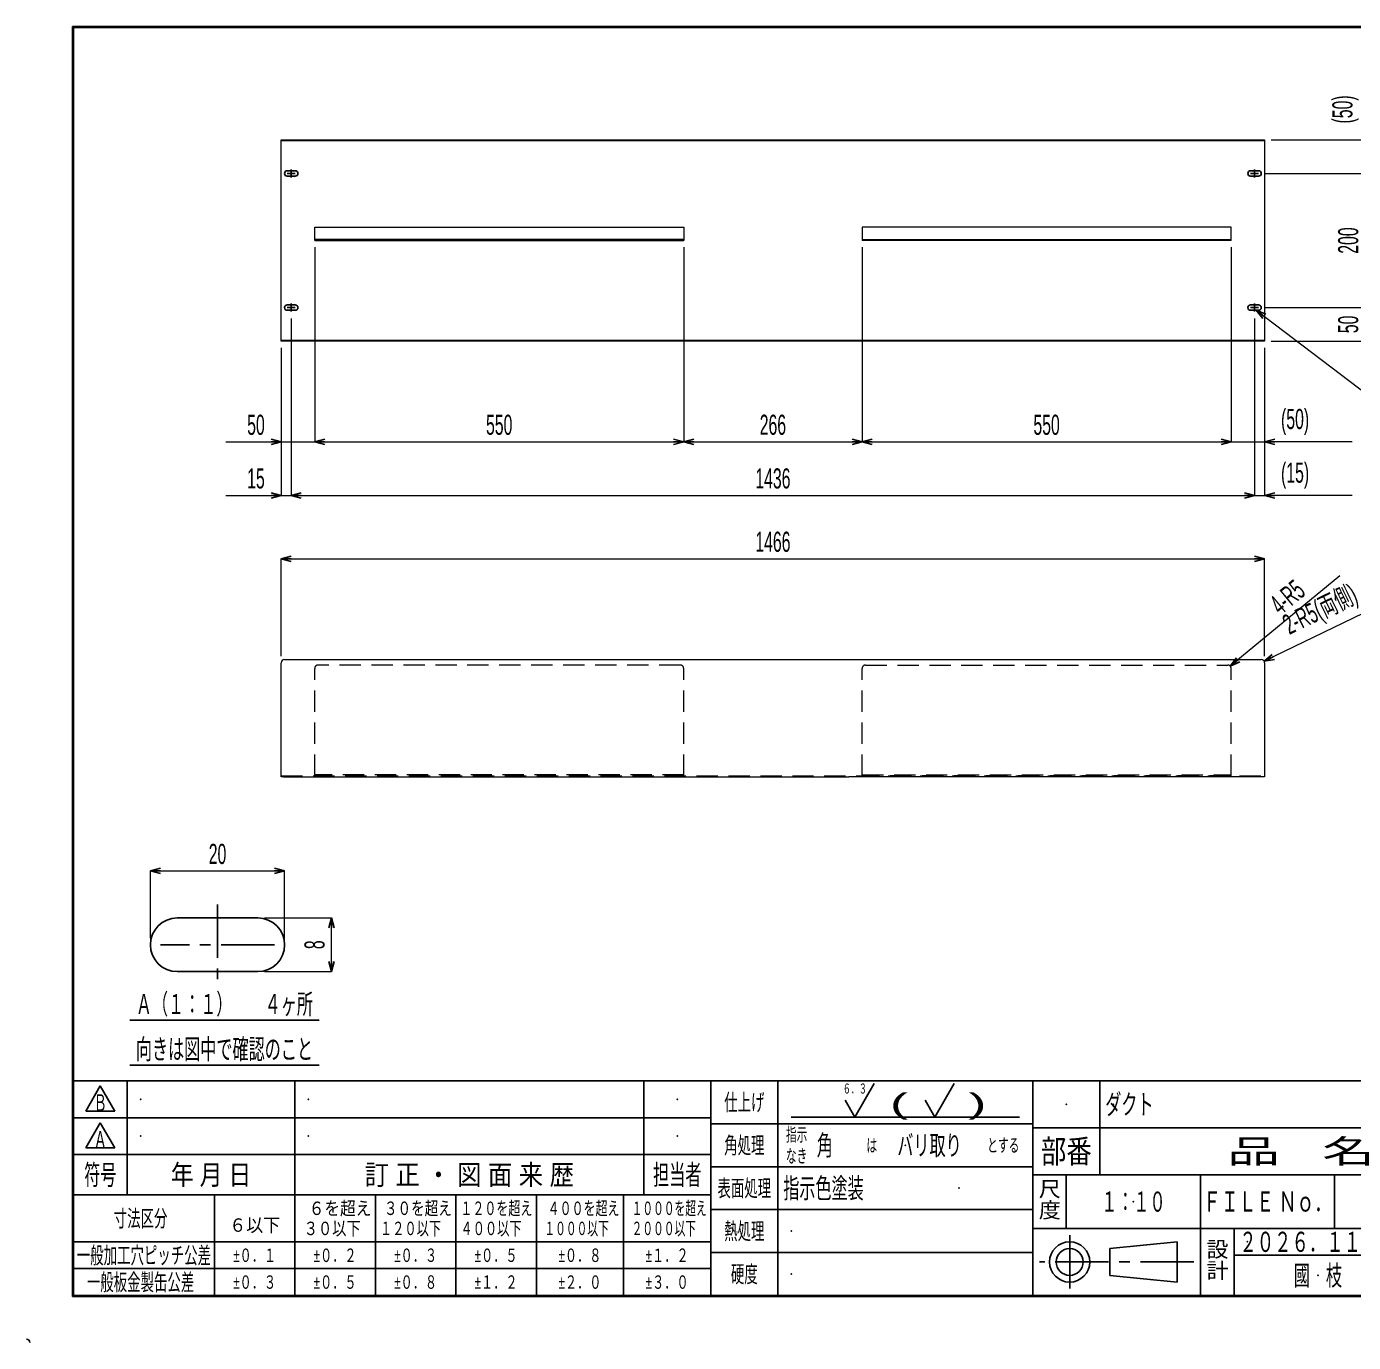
# Model space of a CAD drawing. Header units: millimetres. Extents: x -1485 to 1485, y -1050 to 1050.
# Drawn here: x -1485 to 493, y -1050 to 912 of the extents above; entities that cross this region are included whole.
import ezdxf
from ezdxf.enums import TextEntityAlignment as Align

# ---------------------------------------------------------------- set-up
doc = ezdxf.new("R2010")
doc.units = ezdxf.units.MM
doc.header["$LTSCALE"] = 2.5
doc.header["$PDSIZE"] = 1
doc.linetypes.add('CENTER', pattern=[50.8, 31.75, -6.35, 6.35, -6.35])
doc.linetypes.add('DASHED', pattern=[19.05, 12.7, -6.35])
for name, color, linetype in [('Layer0001', 7, 'Continuous'), ('Layer0012', 7, 'Continuous'), ('Layer0013', 7, 'Continuous'), ('Layer0014', 7, 'Continuous')]:
    doc.layers.add(name, color=color, linetype=linetype)
doc.styles.add('dcStyle0', font='ＭＳ Ｐゴシック', dxfattribs={"width": 0.6})
doc.styles.add('dcStyle1', font='@ＭＳ Ｐゴシック', dxfattribs={"width": 0.8})
doc.dimstyles.new('dc_Radial01', dxfattribs={"dimtxt": 30, "dimasz": 15.00113, "dimexe": 0, "dimexo": 10, "dimgap": 10, "dimtad": 3, "dimdec": 1, "dimdsep": 46, "dimtxsty": 'dcStyle0', "dimblk1": 'OPEN30', "dimblk2": 'OPEN30', "dimsah": 1, "dimcen": 0.09, "dimclrd": 4, "dimclre": 4, "dimclrt": 4, "dimadec": 0, "dimazin": 2, "dimtfac": 1, "dimtdec": 4, "dimtofl": 0, "dimtmove": 0, "dimatfit": 3, "dimfxl": 1, "dimarcsym": 1})
doc.dimstyles.new('dc_Rotated', dxfattribs={"dimtxt": 30, "dimasz": 15.00113, "dimexe": 0, "dimexo": 10, "dimgap": 10, "dimtad": 3, "dimdec": 1, "dimdsep": 46, "dimtxsty": 'dcStyle0', "dimblk1": 'OPEN30', "dimblk2": 'OPEN30', "dimsah": 1, "dimcen": 0.09, "dimclrd": 4, "dimclre": 4, "dimclrt": 4, "dimadec": 0, "dimazin": 2, "dimtfac": 1, "dimtdec": 4, "dimtmove": 0, "dimatfit": 3, "dimfxl": 1, "dimarcsym": 1})

# ---------------------------------------------------------------- blocks, each defined once
blk = doc.blocks.new('DC_GROUP_AAD6-2747_1')
at = {"layer": 'Layer0014', "color": 2, "style": 'dcStyle0'}
for s, width, p, p2 in [('指示', 0.55, (-353, -750), (-321, -750)), ('は', 0.55, (-233, -766), (-217, -766)), ('とする', 0.637211, (-53, -766), (-5, -766)), ('なき', 0.629933, (-353, -782), (-321, -782))]:
    blk.add_text(s, height=20, dxfattribs=dict(at, width=width)).set_placement(p, p2, align=Align.FIT)
blk = doc.blocks.new('DC_GROUP_AAD6-2747_4')
at = {"layer": 'Layer0014', "color": 2, "linetype": 'Continuous', "lineweight": 25}
for p, q in [((-1396.7, -760), (-1375, -722.5)), ((-1375, -722.5), (-1353.3, -760)), ((-1353.3, -760), (-1396.7, -760))]:
    blk.add_line(p, q, dxfattribs=at)
at = {"layer": 'Layer0014', "color": 2, "style": 'dcStyle0', "width": 0.769682}
blk.add_text('Ａ', height=25, dxfattribs=at).set_placement((-1385, -760), (-1365, -760), align=Align.FIT)
blk = doc.blocks.new('DC_GROUP_AAD6-2747_5')
at = {"layer": 'Layer0014', "color": 2, "linetype": 'Continuous', "lineweight": 25}
for p, q in [((-1396.7, -705), (-1375, -667.5)), ((-1375, -667.5), (-1353.3, -705)), ((-1353.3, -705), (-1396.7, -705))]:
    blk.add_line(p, q, dxfattribs=at)
at = {"layer": 'Layer0014', "color": 2, "style": 'dcStyle0', "width": 0.707699}
blk.add_text('Ｂ', height=25, dxfattribs=at).set_placement((-1385, -705), (-1365, -705), align=Align.FIT)
blk = doc.blocks.new('DC_GROUP_AAD6-2747_2')
at = {"layer": 'Layer0013', "color": 4, "linetype": 'Continuous', "lineweight": 25}
for p, q in [((-250.2, -714), (-221.3, -664)), ((-264.6, -689), (-250.2, -714))]:
    blk.add_line(p, q, dxfattribs=at)
at = {"layer": 'Layer0013', "color": 4, "style": 'dcStyle0', "width": 0.812153}
blk.add_text('６．３', height=15, dxfattribs=at).set_placement((-268.2, -679), (-232.2, -679), align=Align.FIT)
blk = doc.blocks.new('DC_GROUP_AAD6-2747_3')
at = {"layer": 'Layer0013', "color": 4, "linetype": 'Continuous', "lineweight": 25}
for p, q in [((-131, -714), (-102.1, -664)), ((-145.4, -689), (-131, -714))]:
    blk.add_line(p, q, dxfattribs=at)
blk = doc.blocks.new('DC_GROUP_AAD6-2747_7')
at = {"layer": 'Layer0013', "color": 4, "linetype": 'Continuous', "lineweight": 25}
blk.add_line((-1331, -636.7), (-1049, -636.7), dxfattribs=at)
at = {"layer": 'Layer0013', "color": 4, "style": 'dcStyle0', "width": 0.586877}
blk.add_text('向きは図中で確認のこと', height=30, dxfattribs=at).set_placement((-1322, -627.7), (-1058, -627.7), align=Align.FIT)
blk = doc.blocks.new('DC_GROUP_AAD6-2747_8')
at = {"layer": 'Layer0013', "color": 4, "linetype": 'Continuous', "lineweight": 25}
blk.add_line((-1331, -569.5), (-1049, -569.5), dxfattribs=at)
at = {"layer": 'Layer0013', "color": 4, "style": 'dcStyle0', "width": 0.820741}
blk.add_text('Ａ（１：１）\u3000\u3000４ヶ所', height=30, dxfattribs=at).set_placement((-1322, -560.5), (-1058, -560.5), align=Align.FIT)
blk = doc.blocks.new('_Open30')
at = {"color": 0, "linetype": 'ByBlock', "lineweight": -2}
for p, q in [((-1, 0.267949), (0, 0)), ((0, 0), (-1, -0.267949)), ((0, 0), (-1, 0))]:
    blk.add_line(p, q, dxfattribs=at)
blk = doc.blocks.new('DC_GROUP_AAD6-2747_11')
at = {"layer": 'Layer0013', "color": 4, "linetype": 'Continuous', "lineweight": 13}
for p, q in [((348.2, 488.5), (529.2, 350.9)), ((529.2, 350.9), (621.2, 350.9))]:
    blk.add_line(p, q, dxfattribs=at)
at = {"layer": 'Layer0013', "color": 4, "xscale": 15.00115266964712, "yscale": 15.00081580252128, "rotation": 142.7601630475293}
blk.add_blockref('_Open30', (348.2, 488.5), dxfattribs=at)
at = {"layer": 'Layer0013', "color": 4, "style": 'dcStyle0', "width": 1.010573}
blk.add_text('4-A', height=30, dxfattribs=at).set_placement((539.2, 360.9), (611.2, 360.9), align=Align.FIT)
blk = doc.blocks.new('DC_GROUP_AAD6-2747_6')
at = {"color": 2, "linetype": 'CENTER', "lineweight": 25}
for p, q in [((-1200.3, -397.2), (-1200.3, -517.2)), ((-1200.3, -397.2), (-1200.3, -517.2)), ((-1115.3, -457.2), (-1285.3, -457.2))]:
    blk.add_line(p, q, dxfattribs=at)
at = {"color": 3, "linetype": 'Continuous', "lineweight": 25}
for p, q in [((-1260.3, -417.2), (-1140.3, -417.2)), ((-1260.3, -497.2), (-1140.3, -497.2))]:
    blk.add_line(p, q, dxfattribs=at)
for centre, start, end in [((-1260.3, -457.2), 90, 270), ((-1140.3, -457.2), 270, 90)]:
    blk.add_arc(centre, 40, start, end, dxfattribs=at)
blk = doc.blocks.new('DC_GROUP_AAD6-2747_12')
at = {"color": 3, "linetype": 'Continuous', "lineweight": 25}
for p, q in [((-1096.4, 496.5), (-1084.4, 496.5)), ((-1096.4, 488.5), (-1084.4, 488.5))]:
    blk.add_line(p, q, dxfattribs=at)
at = {"color": 2, "linetype": 'CENTER', "lineweight": 25}
for p, q in [((-1090.4, 486.5), (-1090.4, 498.5)), ((-1084.4, 492.5), (-1096.4, 492.5))]:
    blk.add_line(p, q, dxfattribs=at)
at = {"color": 3, "linetype": 'Continuous', "lineweight": 25}
for centre, start, end in [((-1096.4, 492.5), 90, 270), ((-1084.4, 492.5), 270, 90)]:
    blk.add_arc(centre, 4, start, end, dxfattribs=at)
blk = doc.blocks.new('DC_GROUP_AAD6-2747_13')
at = {"color": 3, "linetype": 'Continuous', "lineweight": 25}
for p, q in [((339.6, 496.5), (351.6, 496.5)), ((339.6, 488.5), (351.6, 488.5))]:
    blk.add_line(p, q, dxfattribs=at)
at = {"color": 2, "linetype": 'CENTER', "lineweight": 25}
for p, q in [((345.6, 486.5), (345.6, 498.5)), ((351.6, 492.5), (339.6, 492.5))]:
    blk.add_line(p, q, dxfattribs=at)
at = {"color": 3, "linetype": 'Continuous', "lineweight": 25}
for centre, start, end in [((339.6, 492.5), 90, 270), ((351.6, 492.5), 270, 90)]:
    blk.add_arc(centre, 4, start, end, dxfattribs=at)
blk = doc.blocks.new('DC_GROUP_AAD6-2747_14')
at = {"color": 3, "linetype": 'Continuous', "lineweight": 25}
for p, q in [((-1096.4, 696.5), (-1084.4, 696.5)), ((-1096.4, 688.5), (-1084.4, 688.5))]:
    blk.add_line(p, q, dxfattribs=at)
at = {"color": 2, "linetype": 'CENTER', "lineweight": 25}
for p, q in [((-1084.4, 692.5), (-1096.4, 692.5)), ((-1090.4, 686.5), (-1090.4, 698.5))]:
    blk.add_line(p, q, dxfattribs=at)
at = {"color": 3, "linetype": 'Continuous', "lineweight": 25}
for centre, start, end in [((-1096.4, 692.5), 90, 270), ((-1084.4, 692.5), 270, 90)]:
    blk.add_arc(centre, 4, start, end, dxfattribs=at)
blk = doc.blocks.new('DC_GROUP_AAD6-2747_15')
at = {"color": 3, "linetype": 'Continuous', "lineweight": 25}
for p, q in [((339.6, 696.5), (351.6, 696.5)), ((339.6, 688.5), (351.6, 688.5))]:
    blk.add_line(p, q, dxfattribs=at)
at = {"color": 2, "linetype": 'CENTER', "lineweight": 25}
for p, q in [((351.6, 692.5), (339.6, 692.5)), ((345.6, 686.5), (345.6, 698.5))]:
    blk.add_line(p, q, dxfattribs=at)
at = {"color": 3, "linetype": 'Continuous', "lineweight": 25}
for centre, start, end in [((339.6, 692.5), 90, 270), ((351.6, 692.5), 270, 90)]:
    blk.add_arc(centre, 4, start, end, dxfattribs=at)
blk = doc.blocks.new('*D7')
at = {"layer": 'Layer0012', "color": 4, "linetype": 'Continuous', "lineweight": 13}
for p, q in [((-1300.3, -347.2), (-1100.3, -347.2)), ((-1300.3, -447.2), (-1300.3, -347.2)), ((-1100.3, -447.2), (-1100.3, -347.2))]:
    blk.add_line(p, q, dxfattribs=at)
at = {"layer": 'Layer0012', "color": 4, "xscale": 15.00115266964712, "yscale": 15.00081580252128}
for p, rotation in [((-1300.3, -347.2), 180), ((-1100.3, -347.2), 360)]:
    blk.add_blockref('_Open30', p, dxfattribs=dict(at, rotation=rotation))
at = {"layer": 'Layer0012', "color": 4, "insert": (-1200.3, -337.2), "char_height": 30, "attachment_point": 8, "style": 'dcStyle0'}
blk.add_mtext('\\T1.00;20', dxfattribs=at)
blk = doc.blocks.new('*D8')
at = {"layer": 'Layer0012', "color": 4, "linetype": 'Continuous', "lineweight": 13}
for p, q in [((-1130.3, -417.2), (-1030.3, -417.2)), ((-1030.3, -497.2), (-1030.3, -417.2)), ((-1130.3, -497.2), (-1030.3, -497.2))]:
    blk.add_line(p, q, dxfattribs=at)
at = {"layer": 'Layer0012', "color": 4, "xscale": 15.00115266964712, "yscale": 15.00081580252128}
for p, rotation in [((-1030.3, -417.2), 90), ((-1030.3, -497.2), 270)]:
    blk.add_blockref('_Open30', p, dxfattribs=dict(at, rotation=rotation))
at = {"layer": 'Layer0012', "color": 4, "insert": (-1040.3, -457.2), "char_height": 30, "attachment_point": 8, "rotation": 90, "style": 'dcStyle0'}
blk.add_mtext('\\T1.00;8', dxfattribs=at)
blk = doc.blocks.new('*D22')
at = {"layer": 'Layer0012', "color": 4, "linetype": 'Continuous', "lineweight": 13}
blk.add_line((587.4, 75.4), (360.1, -34.7), dxfattribs=at)
at = {"layer": 'Layer0012', "color": 4, "xscale": 15.00115266964712, "yscale": 15.00081580252128, "rotation": 205.8516462206461}
blk.add_blockref('_Open30', (360.1, -34.7), dxfattribs=at)
at = {"layer": 'Layer0012', "color": 4, "insert": (401.3, -3.6), "char_height": 30, "attachment_point": 7, "rotation": 25.8516, "style": 'dcStyle0'}
blk.add_mtext('\\T1.00;2-R5(両側)', dxfattribs=at)
blk = doc.blocks.new('*D23')
at = {"layer": 'Layer0012', "color": 4, "linetype": 'Continuous', "lineweight": 13}
blk.add_line((472.5, 92.9), (309.5, -42.1), dxfattribs=at)
at = {"layer": 'Layer0012', "color": 4, "xscale": 15.00115266964712, "yscale": 15.00081580252128, "rotation": 219.6178666638389}
blk.add_blockref('_Open30', (309.5, -42.1), dxfattribs=at)
at = {"layer": 'Layer0012', "color": 4, "insert": (384.5, 33), "char_height": 30, "attachment_point": 7, "rotation": 39.6179, "style": 'dcStyle0'}
blk.add_mtext('\\T1.00;4-R5', dxfattribs=at)
blk = doc.blocks.new('*D24')
at = {"layer": 'Layer0012', "color": 4, "linetype": 'Continuous', "lineweight": 13}
for p, q in [((-1090.4, 476.5), (-1090.4, 212.5)), ((-1105.4, 432.5), (-1105.4, 212.5)), ((-1187.9, 212.5), (-1105.4, 212.5)), ((-1105.4, 212.5), (-1090.4, 212.5))]:
    blk.add_line(p, q, dxfattribs=at)
at = {"layer": 'Layer0012', "color": 4, "xscale": 15.00115266964712, "yscale": 15.00081580252128, "rotation": 360}
blk.add_blockref('_Open30', (-1105.4, 212.5), dxfattribs=at)
at = {"layer": 'Layer0012', "color": 4, "insert": (-1129.9, 222.5), "char_height": 30, "attachment_point": 9, "style": 'dcStyle0'}
blk.add_mtext('\\T1.00;15', dxfattribs=at)
blk = doc.blocks.new('*D25')
at = {"layer": 'Layer0012', "color": 4, "linetype": 'Continuous', "lineweight": 13}
for p, q in [((-1090.4, 476.5), (-1090.4, 212.5)), ((345.6, 476.5), (345.6, 212.5)), ((-1090.4, 212.5), (345.6, 212.5))]:
    blk.add_line(p, q, dxfattribs=at)
at = {"layer": 'Layer0012', "color": 4, "xscale": 15.00115266964712, "yscale": 15.00081580252128}
for p, rotation in [((-1090.4, 212.5), 180), ((345.6, 212.5), 360)]:
    blk.add_blockref('_Open30', p, dxfattribs=dict(at, rotation=rotation))
at = {"layer": 'Layer0012', "color": 4, "insert": (-372.4, 222.5), "char_height": 30, "attachment_point": 8, "style": 'dcStyle0'}
blk.add_mtext('\\T1.00;1436', dxfattribs=at)
blk = doc.blocks.new('*D26')
at = {"layer": 'Layer0012', "color": 4, "linetype": 'Continuous', "lineweight": 13}
for p, q in [((345.6, 476.5), (345.6, 212.5)), ((360.6, 432.5), (360.6, 212.5)), ((345.6, 212.5), (360.6, 212.5)), ((491.1, 212.5), (360.6, 212.5))]:
    blk.add_line(p, q, dxfattribs=at)
at = {"layer": 'Layer0012', "color": 4, "xscale": 15.00115266964712, "yscale": 15.00081580252128, "rotation": 180}
blk.add_blockref('_Open30', (360.6, 212.5), dxfattribs=at)
at = {"layer": 'Layer0012', "color": 4, "insert": (385.1, 222.5), "char_height": 30, "attachment_point": 7, "style": 'dcStyle0'}
blk.add_mtext('\\T1.00;(15)', dxfattribs=at)
blk = doc.blocks.new('*D27')
at = {"layer": 'Layer0012', "color": 4, "linetype": 'Continuous', "lineweight": 13}
for p, q in [((-1105.4, 118.1), (360.6, 118.1)), ((-1105.4, -26.9), (-1105.4, 118.1)), ((360.6, -26.9), (360.6, 118.1))]:
    blk.add_line(p, q, dxfattribs=at)
at = {"layer": 'Layer0012', "color": 4, "xscale": 15.00115266964712, "yscale": 15.00081580252128}
for p, rotation in [((-1105.4, 118.1), 180), ((360.6, 118.1), 360)]:
    blk.add_blockref('_Open30', p, dxfattribs=dict(at, rotation=rotation))
at = {"layer": 'Layer0012', "color": 4, "insert": (-372.4, 128.1), "char_height": 30, "attachment_point": 8, "style": 'dcStyle0'}
blk.add_mtext('\\T1.00;1466', dxfattribs=at)
blk = doc.blocks.new('*D28')
at = {"layer": 'Layer0012', "color": 4, "linetype": 'Continuous', "lineweight": 13}
for p, q in [((361.6, 492.5), (510.6, 492.5)), ((510.6, 442.5), (510.6, 492.5)), ((370.6, 442.5), (510.6, 442.5))]:
    blk.add_line(p, q, dxfattribs=at)
at = {"layer": 'Layer0012', "color": 4, "xscale": 15.00115266964712, "yscale": 15.00081580252128}
for p, rotation in [((510.6, 492.5), 90), ((510.6, 442.5), 270)]:
    blk.add_blockref('_Open30', p, dxfattribs=dict(at, rotation=rotation))
at = {"layer": 'Layer0012', "color": 4, "insert": (500.6, 467.5), "char_height": 30, "attachment_point": 8, "rotation": 90, "style": 'dcStyle0'}
blk.add_mtext('\\T1.00;50', dxfattribs=at)
blk = doc.blocks.new('*D29')
at = {"layer": 'Layer0012', "color": 4, "linetype": 'Continuous', "lineweight": 13}
for p, q in [((361.6, 692.5), (510.6, 692.5)), ((510.6, 492.5), (510.6, 692.5)), ((361.6, 492.5), (510.6, 492.5))]:
    blk.add_line(p, q, dxfattribs=at)
at = {"layer": 'Layer0012', "color": 4, "xscale": 15.00115266964712, "yscale": 15.00081580252128}
for p, rotation in [((510.6, 692.5), 90), ((510.6, 492.5), 270)]:
    blk.add_blockref('_Open30', p, dxfattribs=dict(at, rotation=rotation))
at = {"layer": 'Layer0012', "color": 4, "insert": (500.6, 592.5), "char_height": 30, "attachment_point": 8, "rotation": 90, "style": 'dcStyle0'}
blk.add_mtext('\\T1.00;200', dxfattribs=at)
blk = doc.blocks.new('*D30')
at = {"layer": 'Layer0012', "color": 4, "linetype": 'Continuous', "lineweight": 13}
for p, q in [((510.6, 873), (510.6, 742.5)), ((370.6, 742.5), (510.6, 742.5)), ((510.6, 692.5), (510.6, 742.5)), ((361.6, 692.5), (510.6, 692.5))]:
    blk.add_line(p, q, dxfattribs=at)
at = {"layer": 'Layer0012', "color": 4, "xscale": 15.00115266964712, "yscale": 15.00081580252128, "rotation": 270}
blk.add_blockref('_Open30', (510.6, 742.5), dxfattribs=at)
at = {"layer": 'Layer0012', "color": 4, "insert": (500.6, 767), "char_height": 30, "attachment_point": 7, "rotation": 90, "style": 'dcStyle0'}
blk.add_mtext('\\T1.00;(50)', dxfattribs=at)
blk = doc.blocks.new('*D32')
at = {"layer": 'Layer0012', "color": 4, "linetype": 'Continuous', "lineweight": 13}
for p, q in [((-1055.4, 582.5), (-1055.4, 292.5)), ((-1105.4, 432.5), (-1105.4, 292.5)), ((-1187.9, 292.5), (-1105.4, 292.5)), ((-1105.4, 292.5), (-1055.4, 292.5))]:
    blk.add_line(p, q, dxfattribs=at)
at = {"layer": 'Layer0012', "color": 4, "xscale": 15.00115266964712, "yscale": 15.00081580252128, "rotation": 360}
blk.add_blockref('_Open30', (-1105.4, 292.5), dxfattribs=at)
at = {"layer": 'Layer0012', "color": 4, "insert": (-1129.9, 302.5), "char_height": 30, "attachment_point": 9, "style": 'dcStyle0'}
blk.add_mtext('\\T1.00;50', dxfattribs=at)
blk = doc.blocks.new('*D33')
at = {"layer": 'Layer0012', "color": 4, "linetype": 'Continuous', "lineweight": 13}
for p, q in [((-1055.4, 582.5), (-1055.4, 292.5)), ((-505.4, 582.5), (-505.4, 292.5)), ((-1055.4, 292.5), (-505.4, 292.5))]:
    blk.add_line(p, q, dxfattribs=at)
at = {"layer": 'Layer0012', "color": 4, "xscale": 15.00115266964712, "yscale": 15.00081580252128}
for p, rotation in [((-1055.4, 292.5), 180), ((-505.4, 292.5), 360)]:
    blk.add_blockref('_Open30', p, dxfattribs=dict(at, rotation=rotation))
at = {"layer": 'Layer0012', "color": 4, "insert": (-780.4, 302.5), "char_height": 30, "attachment_point": 8, "style": 'dcStyle0'}
blk.add_mtext('\\T1.00;550', dxfattribs=at)
blk = doc.blocks.new('*D34')
at = {"layer": 'Layer0012', "color": 4, "linetype": 'Continuous', "lineweight": 13}
for p, q in [((-505.4, 582.5), (-505.4, 292.5)), ((-239.4, 582.5), (-239.4, 292.5)), ((-505.4, 292.5), (-239.4, 292.5))]:
    blk.add_line(p, q, dxfattribs=at)
at = {"layer": 'Layer0012', "color": 4, "xscale": 15.00115266964712, "yscale": 15.00081580252128}
for p, rotation in [((-505.4, 292.5), 180), ((-239.4, 292.5), 360)]:
    blk.add_blockref('_Open30', p, dxfattribs=dict(at, rotation=rotation))
at = {"layer": 'Layer0012', "color": 4, "insert": (-372.4, 302.5), "char_height": 30, "attachment_point": 8, "style": 'dcStyle0'}
blk.add_mtext('\\T1.00;266', dxfattribs=at)
blk = doc.blocks.new('*D35')
at = {"layer": 'Layer0012', "color": 4, "linetype": 'Continuous', "lineweight": 13}
for p, q in [((-239.4, 582.5), (-239.4, 292.5)), ((310.6, 582.5), (310.6, 292.5)), ((-239.4, 292.5), (310.6, 292.5))]:
    blk.add_line(p, q, dxfattribs=at)
at = {"layer": 'Layer0012', "color": 4, "xscale": 15.00115266964712, "yscale": 15.00081580252128}
for p, rotation in [((-239.4, 292.5), 180), ((310.6, 292.5), 360)]:
    blk.add_blockref('_Open30', p, dxfattribs=dict(at, rotation=rotation))
at = {"layer": 'Layer0012', "color": 4, "insert": (35.6, 302.5), "char_height": 30, "attachment_point": 8, "style": 'dcStyle0'}
blk.add_mtext('\\T1.00;550', dxfattribs=at)
blk = doc.blocks.new('*D36')
at = {"layer": 'Layer0012', "color": 4, "linetype": 'Continuous', "lineweight": 13}
for p, q in [((310.6, 582.5), (310.6, 292.5)), ((360.6, 432.5), (360.6, 292.5)), ((310.6, 292.5), (360.6, 292.5)), ((491.1, 292.5), (360.6, 292.5))]:
    blk.add_line(p, q, dxfattribs=at)
at = {"layer": 'Layer0012', "color": 4, "xscale": 15.00115266964712, "yscale": 15.00081580252128, "rotation": 180}
blk.add_blockref('_Open30', (360.6, 292.5), dxfattribs=at)
at = {"layer": 'Layer0012', "color": 4, "insert": (385.1, 302.5), "char_height": 30, "attachment_point": 7, "style": 'dcStyle0'}
blk.add_mtext('\\T1.00;(50)', dxfattribs=at)

msp = doc.modelspace()

# ---------------------------------------------------------------- linework, layer by layer
at = {"color": 3, "linetype": 'Continuous', "lineweight": 18}
for p, q in [((-793.41, 742.5), (-793.41, 740.9)), ((-97.41, 742.5), (-97.41, 740.9)), ((360.61, 444.5), (360.61, 442.5))]:
    msp.add_line(p, q, dxfattribs=at)
at = {"layer": 'Layer0001', "color": 3, "linetype": 'Continuous', "lineweight": 18}
for p, q in [((-1105.41, 442.5), (-1105.41, 742.5)), ((-1105.41, 742.5), (360.61, 742.5)), ((360.61, 740.9), (-1105.41, 740.9)), ((360.61, 742.5), (360.61, 444.5)), ((-1055.41, 612.5), (-505.41, 612.5)), ((-1055.41, 592.5), (-1055.41, 612.5)), ((-505.41, 594.1), (-1055.41, 594.1)), ((-505.41, 612.5), (-505.41, 592.5)), ((310.61, 612.5), (-239.39, 612.5)), ((-239.39, 612.5), (-239.39, 592.5)), ((-239.39, 594.1), (310.61, 594.1)), ((310.61, 592.5), (310.61, 612.5)), ((-1055.41, 592.5), (-505.41, 592.5)), ((310.61, 592.5), (-239.39, 592.5)), ((-1105.41, 444.1), (360.61, 444.1)), ((360.61, 442.5), (-1105.41, 442.5)), ((-1105.41, -81.87), (-1105.41, -36.87)), ((-1100.41, -31.87), (355.61, -31.87)), ((360.61, -36.87), (360.61, -206.87)), ((-1105.41, -206.87), (-1105.41, -81.87)), ((-1101.81, -206.87), (-1105.41, -206.87)), ((-1101.81, -206.87), (-259.39, -206.87)), ((360.61, -206.87), (-259.39, -206.87))]:
    msp.add_line(p, q, dxfattribs=at)
at = {"layer": 'Layer0001', "color": 3, "linetype": 'DASHED', "lineweight": 18}
for p, q in [((-1055.41, -205.27), (-1055.41, -45.27)), ((-510.41, -40.27), (-1050.41, -40.27)), ((-505.41, -205.27), (-505.41, -45.27)), ((-239.39, -205.27), (-239.39, -45.27)), ((-234.39, -40.27), (305.61, -40.27)), ((310.61, -205.27), (310.61, -45.27)), ((-1105.41, -205.27), (360.61, -205.27)), ((-505.41, -203.67), (-1055.41, -203.67)), ((-239.39, -203.67), (310.61, -203.67)), ((310.61, -205.27), (-239.39, -205.27))]:
    msp.add_line(p, q, dxfattribs=at)
at = {"layer": 'Layer0001', "color": 3, "linetype": 'Continuous', "lineweight": 18}
for centre, start, end in [((-1100.41, -36.87), 90, 180), ((355.61, -36.87), 0, 90)]:
    msp.add_arc(centre, 5, start, end, dxfattribs=at)
at = {"layer": 'Layer0001', "color": 3, "linetype": 'DASHED', "lineweight": 18}
for centre, start, end in [((-1050.41, -45.27), 89.99988, 179.99988), ((-510.41, -45.27), 359.99988, 89.99988), ((-234.39, -45.27), 90, 180), ((305.61, -45.27), 0, 90)]:
    msp.add_arc(centre, 5, start, end, dxfattribs=at)
at = {"layer": 'Layer0014', "color": 3, "linetype": 'Continuous', "lineweight": 25}
for p, q in [((1416.5, 911.5), (-1416.5, 911.5)), ((-1416.5, 911.5), (-1416.5, -981.5)), ((-1415, -980), (-1415, 910)), ((-1415, 910), (1415, 910)), ((1415, -660), (-1415, -660)), ((-1335, -830), (-1335, -660)), ((-1085, -830), (-1085, -660)), ((-565, -830), (-565, -660)), ((-465, -660), (-465, -980)), ((15, -660), (15, -980)), ((115, -800), (115, -660)), ((-1415, -715), (-465, -715)), ((-465, -724), (15, -724)), ((15, -730), (1415, -730)), ((-1415, -770), (-465, -770)), ((-465, -788), (15, -788)), ((15, -800), (1415, -800)), ((265, -800), (265, -980)), ((-1415, -830), (-465, -830)), ((-1205, -830), (-1205, -980)), ((-465, -852), (15, -852)), ((15, -880), (1415, -880)), ((-465, -900), (-1415, -900)), ((130, -910), (230, -900)), ((230, -900), (230, -960)), ((-465, -916), (15, -916)), ((130, -910), (130, -950)), ((-465, -940), (-1415, -940)), ((130, -950), (230, -960)), ((-1416.5, -981.5), (1416.5, -981.5)), ((1415, -980), (-1415, -980))]:
    msp.add_line(p, q, dxfattribs=at)
at = {"layer": 'Layer0014', "color": 4, "linetype": 'Continuous', "lineweight": 25}
for p, q in [((-365, -660), (-365, -980)), ((-345, -714), (-5, -714)), ((65, -880), (65, -800)), ((465, -800), (465, -880)), ((-1085, -830), (-1085, -980)), ((-965, -830), (-965, -980)), ((-845, -830), (-845, -980)), ((-725, -830), (-725, -980)), ((-595, -830), (-595, -980)), ((315, -880), (315, -980)), ((315, -920), (565, -920))]:
    msp.add_line(p, q, dxfattribs=at)
at = {"layer": 'Layer0014', "color": 2, "linetype": 'CENTER', "lineweight": 25}
for p, q in [((70, -890), (70, -970)), ((255, -930), (25, -930))]:
    msp.add_line(p, q, dxfattribs=at)
at = {"layer": 'Layer0014', "color": 3, "linetype": 'Continuous', "lineweight": 25}
for radius in [30, 20]:
    msp.add_circle((70, -930), radius, dxfattribs=at)
at = {"layer": 'Layer0014', "color": 5, "linetype": 'Continuous', "lineweight": 25}
msp.add_arc((-1485, -1050), 5, 0, 90, dxfattribs=at)
at = {"layer": 'Layer0014', "color": 5, "linetype": 'Continuous'}
for p in [(-1315, -687.5), (-1065, -687.5), (-515, -687.5), (65, -695), (135, -695), (-1315, -742.5), (-1065, -742.5), (-515, -742.5), (-295, -756), (-175, -756), (-345, -820), (-95, -820), (165, -840), (-345, -884), (335, -900), (-345, -948), (440, -950)]:
    msp.add_point(p, dxfattribs=at)

# ---------------------------------------------------------------- block references
at = {"linetype": 'Continuous'}
for name in ['DC_GROUP_AAD6-2747_14', 'DC_GROUP_AAD6-2747_15', 'DC_GROUP_AAD6-2747_12', 'DC_GROUP_AAD6-2747_13', 'DC_GROUP_AAD6-2747_6']:
    msp.add_blockref(name, (0, 0), dxfattribs=at)
at = {"layer": 'Layer0013', "linetype": 'Continuous'}
for name in ['DC_GROUP_AAD6-2747_11', 'DC_GROUP_AAD6-2747_8', 'DC_GROUP_AAD6-2747_7', 'DC_GROUP_AAD6-2747_2', 'DC_GROUP_AAD6-2747_3']:
    msp.add_blockref(name, (0, 0), dxfattribs=at)
at = {"layer": 'Layer0014', "linetype": 'Continuous'}
for name in ['DC_GROUP_AAD6-2747_5', 'DC_GROUP_AAD6-2747_4', 'DC_GROUP_AAD6-2747_1']:
    msp.add_blockref(name, (0, 0), dxfattribs=at)

# ---------------------------------------------------------------- texts
at = {"layer": 'Layer0013', "color": 4, "style": 'dcStyle0'}
for s, width, p, p2 in [('(    )', 1.805192, (-198.01, -708.64), (-54.01, -708.64)), ('ダクト', 0.694787, (123, -710), (195, -710)), ('角', 0.55, (-307, -771), (-283, -771)), ('バリ取り', 0.629933, (-187, -771), (-91, -771)), ('指示色塗装', 0.55, (-357, -835), (-237, -835)), ('１：１０', 0.862443, (117, -855), (213, -855)), ('２０２６．１１.０２', 0.868013, (323, -915), (563, -915)), ('國\u3000枝', 0.619282, (404, -965), (476, -965))]:
    msp.add_text(s, height=30, dxfattribs=dict(at, width=width)).set_placement(p, p2, align=Align.FIT)
at = {"layer": 'Layer0014', "color": 2, "style": 'dcStyle0'}
for s, height, width, p, p2 in [('仕上げ', 25, 0.553553, (-445, -704.5), (-385, -704.5)), ('角処理', 25, 0.55, (-445, -768.5), (-385, -768.5)), ('部番', 35, 0.746429, (27, -782.5), (103, -782.5)), ('品   名', 35, 1.482973, (305, -782.5), (525, -782.5)), ('符号', 30, 0.55, (-1399, -815), (-1351, -815)), ('年 月 日', 30, 0.761909, (-1270, -815), (-1150, -815)), ('訂 正 ・ 図 面 来 歴', 30, 0.858543, (-981, -815), (-669, -815)), ('担当者', 30, 0.55, (-551, -815), (-479, -815)), ('表面処理', 25, 0.55, (-455, -832.5), (-375, -832.5)), ('ＦＩＬＥ Ｎｏ．', 30, 0.958586, (269, -855), (461, -855)), ('寸法区分', 25, 0.55, (-1355, -877.5), (-1275, -877.5)), ('   ６を超え', 20, 0.883925, (-1083, -860), (-971, -860)), ('  ３０を超え', 20, 0.813175, (-963, -860), (-851, -860)), (' １２０を超え', 20, 0.752912, (-843, -860), (-731, -860)), (' ４００を超え', 20, 0.752912, (-713, -860), (-601, -860)), ('１０００を超え', 20, 0.700964, (-583, -860), (-471, -860)), ('   ６以下', 20, 0.917262, (-1203, -885), (-1107, -885)), ('  ３０以下', 20, 0.829851, (-1083, -890), (-987, -890)), (' １２０以下', 20, 0.75765, (-963, -890), (-867, -890)), (' ４００以下', 20, 0.75765, (-843, -890), (-747, -890)), ('１０００以下', 20, 0.697008, (-713, -890), (-617, -890)), ('２０００以下', 20, 0.697008, (-583, -890), (-487, -890)), ('熱処理', 25, 0.55, (-445, -896.5), (-385, -896.5)), ('一般加工穴ピッチ公差', 25, 0.578487, (-1410, -932.5), (-1210, -932.5)), ('±０．１', 20, 0.725681, (-1177, -930), (-1113, -930)), ('±０．２', 20, 0.725681, (-1057, -930), (-993, -930)), ('±０．３', 20, 0.725681, (-937, -930), (-873, -930)), ('±０．５', 20, 0.725681, (-817, -930), (-753, -930)), ('±０．８', 20, 0.725681, (-692, -930), (-628, -930)), ('±１．２', 20, 0.725681, (-562, -930), (-498, -930)), ('一般板金製缶公差', 25, 0.55, (-1395, -972.5), (-1235, -972.5)), ('硬度', 25, 0.55, (-435, -960.5), (-395, -960.5)), ('±０．３', 20, 0.725681, (-1177, -970), (-1113, -970)), ('±０．５', 20, 0.725681, (-1057, -970), (-993, -970)), ('±０．８', 20, 0.725681, (-937, -970), (-873, -970)), ('±１．２', 20, 0.725681, (-817, -970), (-753, -970)), ('±２．０', 20, 0.725681, (-692, -970), (-628, -970)), ('±３．０', 20, 0.725681, (-562, -970), (-498, -970))]:
    msp.add_text(s, height=height, dxfattribs=dict(at, width=width)).set_placement(p, p2, align=Align.FIT)
at = {"layer": 'Layer0014', "color": 2, "style": 'dcStyle1', "width": 0.9625}
for s, p in [('尺度', (28, -805)), ('設計', (278, -895))]:
    msp.add_text(s, height=24, rotation=270, dxfattribs=at).set_placement(p)

# ---------------------------------------------------------------- dimensions: what is measured, and where the dimension line sits
at = {"layer": 'Layer0012', "linetype": 'Continuous', "lineweight": 13}
dim = msp.add_linear_dim(base=(510.61, 742.5), p1=(351.61, 692.5), p2=(360.61, 742.5), angle=90, text='(<>)', dimstyle='dc_Rotated', override={"dimtxt": 30, "dimasz": 15.00113, "dimexe": 0, "dimexo": 10, "dimgap": 10, "dimtad": 3, "dimtih": 0, "dimtoh": 0, "dimdec": 1, "dimlfac": 1, "dimzin": 8, "dimtxsty": 'dcStyle0', "dimblk1": 'Open30', "dimblk2": 'Open30', "dimsah": 1, "dimclrd": 4, "dimclre": 4, "dimclrt": 4, "dimazin": 2, "dimtofl": 1, "dimtolj": 0, "dimtzin": 8, "dimarcsym": 1}, dxfattribs=at)
dim.commit()
dim.dimension.update_dxf_attribs({"geometry": '*D30', "text_midpoint": (510.61, 814.99), "dimtype": 160})
for base, p1, p2, override, picture, middle in [((510.61, 692.5), (351.61, 492.5), (351.61, 692.5), {"dimtxt": 30, "dimasz": 15.00113, "dimexe": 0, "dimexo": 10, "dimgap": 10, "dimtad": 3, "dimtih": 0, "dimtoh": 0, "dimdec": 1, "dimlfac": 1, "dimzin": 8, "dimtxsty": 'dcStyle0', "dimblk1": 'Open30', "dimblk2": 'Open30', "dimsah": 1, "dimclrd": 4, "dimclre": 4, "dimclrt": 4, "dimazin": 2, "dimtofl": 1, "dimtolj": 0, "dimtzin": 8, "dimarcsym": 1}, '*D29', (510.61, 592.5)), ((510.61, 492.5), (360.61, 442.5), (351.61, 492.5), {"dimtxt": 30, "dimasz": 15.00113, "dimexe": 0, "dimexo": 10, "dimgap": 10, "dimtad": 3, "dimtih": 0, "dimtoh": 0, "dimdec": 1, "dimlfac": 1, "dimzin": 8, "dimtxsty": 'dcStyle0', "dimblk1": 'Open30', "dimblk2": 'Open30', "dimsah": 1, "dimclrd": 4, "dimclre": 4, "dimclrt": 4, "dimazin": 2, "dimtofl": 1, "dimtolj": 0, "dimtzin": 8, "dimarcsym": 1}, '*D28', (510.61, 467.5)), ((-1030.25, -417.2), (-1140.25, -497.2), (-1140.25, -417.2), {"dimtxt": 30, "dimasz": 15.00113, "dimexe": 0, "dimexo": 10, "dimgap": 10, "dimtad": 3, "dimtih": 0, "dimtoh": 0, "dimdec": 1, "dimlfac": 0.1, "dimzin": 8, "dimtxsty": 'dcStyle0', "dimblk1": 'Open30', "dimblk2": 'Open30', "dimsah": 1, "dimclrd": 4, "dimclre": 4, "dimclrt": 4, "dimazin": 2, "dimtofl": 1, "dimtolj": 0, "dimtzin": 8, "dimarcsym": 1}, '*D8', (-1030.25, -457.2))]:
    dim = msp.add_linear_dim(base=base, p1=p1, p2=p2, angle=90, dimstyle='dc_Rotated', override=override, dxfattribs=at)
    dim.commit()
    dim.dimension.update_dxf_attribs({"geometry": picture, "text_midpoint": middle, "dimtype": 160})
for base, p1, p2, override, picture, middle in [((-1055.41, 292.5), (-1105.41, 442.5), (-1055.41, 592.5), {"dimtxt": 30, "dimasz": 15.00113, "dimexe": 0, "dimexo": 10, "dimgap": 10, "dimtad": 3, "dimtih": 0, "dimtoh": 0, "dimdec": 1, "dimlfac": 1, "dimzin": 8, "dimtxsty": 'dcStyle0', "dimblk1": 'Open30', "dimblk2": 'Open30', "dimsah": 1, "dimclrd": 4, "dimclre": 4, "dimclrt": 4, "dimazin": 2, "dimtofl": 1, "dimtolj": 0, "dimtzin": 8, "dimarcsym": 1}, '*D32', (-1153.9, 292.5)), ((-505.41, 292.5), (-1055.41, 592.5), (-505.41, 592.5), {"dimtxt": 30, "dimasz": 15.00113, "dimexe": 0, "dimexo": 10, "dimgap": 10, "dimtad": 3, "dimtih": 0, "dimtoh": 0, "dimdec": 1, "dimlfac": 1, "dimzin": 8, "dimtxsty": 'dcStyle0', "dimblk1": 'Open30', "dimblk2": 'Open30', "dimsah": 1, "dimclrd": 4, "dimclre": 4, "dimclrt": 4, "dimazin": 2, "dimtofl": 1, "dimtolj": 0, "dimtzin": 8, "dimarcsym": 1}, '*D33', (-780.41, 292.5)), ((-239.39, 292.5), (-505.41, 592.5), (-239.39, 592.5), {"dimtxt": 30, "dimasz": 15.00113, "dimexe": 0, "dimexo": 10, "dimgap": 10, "dimtad": 3, "dimtih": 0, "dimtoh": 0, "dimdec": 1, "dimlfac": 1, "dimzin": 8, "dimtxsty": 'dcStyle0', "dimblk1": 'Open30', "dimblk2": 'Open30', "dimsah": 1, "dimclrd": 4, "dimclre": 4, "dimclrt": 4, "dimazin": 2, "dimtofl": 1, "dimtolj": 0, "dimtzin": 8, "dimarcsym": 1}, '*D34', (-372.4, 292.5)), ((310.61, 292.5), (-239.39, 592.5), (310.61, 592.5), {"dimtxt": 30, "dimasz": 15.00113, "dimexe": 0, "dimexo": 10, "dimgap": 10, "dimtad": 3, "dimtih": 0, "dimtoh": 0, "dimdec": 1, "dimlfac": 1, "dimzin": 8, "dimtxsty": 'dcStyle0', "dimblk1": 'Open30', "dimblk2": 'Open30', "dimsah": 1, "dimclrd": 4, "dimclre": 4, "dimclrt": 4, "dimazin": 2, "dimtofl": 1, "dimtolj": 0, "dimtzin": 8, "dimarcsym": 1}, '*D35', (35.61, 292.5)), ((-1090.41, 212.5), (-1105.41, 442.5), (-1090.41, 486.5), {"dimtxt": 30, "dimasz": 15.00113, "dimexe": 0, "dimexo": 10, "dimgap": 10, "dimtad": 3, "dimtih": 0, "dimtoh": 0, "dimdec": 1, "dimlfac": 1, "dimzin": 8, "dimtxsty": 'dcStyle0', "dimblk1": 'Open30', "dimblk2": 'Open30', "dimsah": 1, "dimclrd": 4, "dimclre": 4, "dimclrt": 4, "dimazin": 2, "dimtofl": 1, "dimtolj": 0, "dimtzin": 8, "dimarcsym": 1}, '*D24', (-1153.9, 212.5)), ((345.61, 212.5), (-1090.41, 486.5), (345.61, 486.5), {"dimtxt": 30, "dimasz": 15.00113, "dimexe": 0, "dimexo": 10, "dimgap": 10, "dimtad": 3, "dimtih": 0, "dimtoh": 0, "dimdec": 1, "dimlfac": 1, "dimzin": 8, "dimtxsty": 'dcStyle0', "dimblk1": 'Open30', "dimblk2": 'Open30', "dimsah": 1, "dimclrd": 4, "dimclre": 4, "dimclrt": 4, "dimazin": 2, "dimtofl": 1, "dimtolj": 0, "dimtzin": 8, "dimarcsym": 1}, '*D25', (-372.4, 212.5)), ((360.61, 118.13), (-1105.41, -36.87), (360.61, -36.87), {"dimtxt": 30, "dimasz": 15.00113, "dimexe": 0, "dimexo": 10, "dimgap": 10, "dimtad": 3, "dimtih": 0, "dimtoh": 0, "dimdec": 1, "dimlfac": 1, "dimzin": 8, "dimtxsty": 'dcStyle0', "dimblk1": 'Open30', "dimblk2": 'Open30', "dimsah": 1, "dimclrd": 4, "dimclre": 4, "dimclrt": 4, "dimazin": 2, "dimtofl": 1, "dimtolj": 0, "dimtzin": 8, "dimarcsym": 1}, '*D27', (-372.4, 118.13)), ((-1100.25, -347.2), (-1300.25, -457.2), (-1100.25, -457.2), {"dimtxt": 30, "dimasz": 15.00113, "dimexe": 0, "dimexo": 10, "dimgap": 10, "dimtad": 3, "dimtih": 0, "dimtoh": 0, "dimdec": 1, "dimlfac": 0.1, "dimzin": 8, "dimtxsty": 'dcStyle0', "dimblk1": 'Open30', "dimblk2": 'Open30', "dimsah": 1, "dimclrd": 4, "dimclre": 4, "dimclrt": 4, "dimazin": 2, "dimtofl": 1, "dimtolj": 0, "dimtzin": 8, "dimarcsym": 1}, '*D7', (-1200.25, -347.2))]:
    dim = msp.add_linear_dim(base=base, p1=p1, p2=p2, dimstyle='dc_Rotated', override=override, dxfattribs=at)
    dim.commit()
    dim.dimension.update_dxf_attribs({"geometry": picture, "text_midpoint": middle, "dimtype": 160})
for base, p1, picture, middle in [((360.61, 292.5), (310.61, 592.5), '*D36', (433.1, 292.5)), ((360.61, 212.5), (345.61, 486.5), '*D26', (433.1, 212.5))]:
    dim = msp.add_linear_dim(base=base, p1=p1, p2=(360.61, 442.5), text='(<>)', dimstyle='dc_Rotated', override={"dimtxt": 30, "dimasz": 15.00113, "dimexe": 0, "dimexo": 10, "dimgap": 10, "dimtad": 3, "dimtih": 0, "dimtoh": 0, "dimdec": 1, "dimlfac": 1, "dimzin": 8, "dimtxsty": 'dcStyle0', "dimblk1": 'Open30', "dimblk2": 'Open30', "dimsah": 1, "dimclrd": 4, "dimclre": 4, "dimclrt": 4, "dimazin": 2, "dimtofl": 1, "dimtolj": 0, "dimtzin": 8, "dimarcsym": 1}, dxfattribs=at)
    dim.commit()
    dim.dimension.update_dxf_attribs({"geometry": picture, "text_midpoint": middle, "dimtype": 160})
for center, mpoint, text, picture, middle in [((305.61, -45.27), (309.46, -42.08), '4-R5', '*D23', (427.82, 55.9)), ((355.61, -36.87), (360.11, -34.69), '2-R5(両側)', '*D22', (492.02, 29.22))]:
    dim = msp.add_radius_dim(center=center, mpoint=mpoint, text=text, dimstyle='dc_Radial01', override={"dimtxt": 30, "dimasz": 15.00113, "dimexe": 0, "dimexo": 10, "dimgap": 10, "dimtad": 3, "dimtih": 0, "dimtoh": 0, "dimdec": 1, "dimlfac": 1, "dimzin": 8, "dimtxsty": 'dcStyle0', "dimblk1": 'Open30', "dimblk2": 'Open30', "dimsah": 1, "dimclrd": 4, "dimclre": 4, "dimclrt": 4, "dimazin": 2, "dimtolj": 0, "dimtzin": 8, "dimarcsym": 1}, dxfattribs=at)
    dim.commit()
    dim.dimension.update_dxf_attribs({"geometry": picture, "text_midpoint": middle, "dimtype": 164})

doc.saveas('drawing.dxf')
